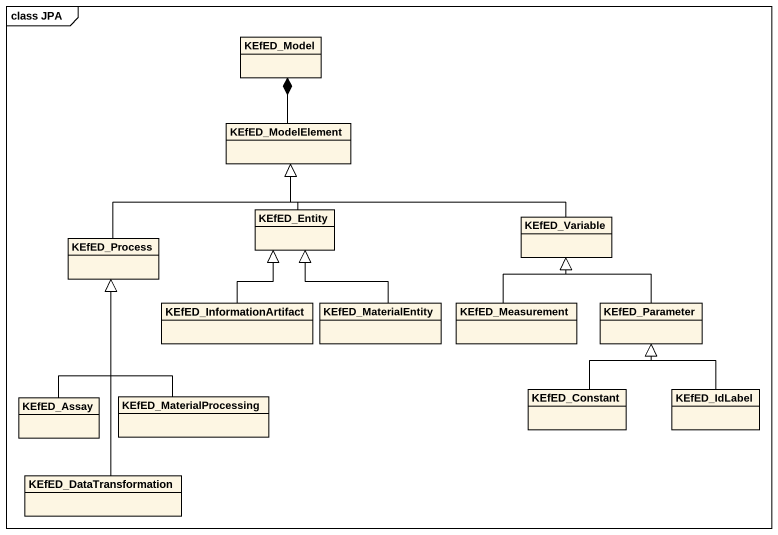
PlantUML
@startuml
mainframe class JPA
hide circle
hide empty members
class KEfED_Model
class KEfED_ModelElement
class KEfED_Entity
class KEfED_Variable
class KEfED_Process
class KEfED_InformationArtifact
class KEfED_MaterialEntity
class KEfED_Measurement
class KEfED_Parameter
class KEfED_Assay
class KEfED_MaterialProcessing
class KEfED_Constant
class KEfED_IdLabel
class KEfED_DataTransformation
KEfED_Model *-- KEfED_ModelElement
KEfED_Entity -up-|> KEfED_ModelElement
KEfED_Variable -left-|> KEfED_ModelElement
KEfED_Process -up-|> KEfED_ModelElement
KEfED_InformationArtifact -up-|> KEfED_Entity
KEfED_MaterialEntity -up-|> KEfED_Entity
KEfED_Measurement -up-|> KEfED_Variable
KEfED_Parameter -up-|> KEfED_Variable
KEfED_Assay -up-|> KEfED_Process
KEfED_MaterialProcessing -up-|> KEfED_Process
KEfED_Constant -up-|> KEfED_Parameter
KEfED_IdLabel -up-|> KEfED_Parameter
KEfED_DataTransformation -up-|> KEfED_Process
@enduml
